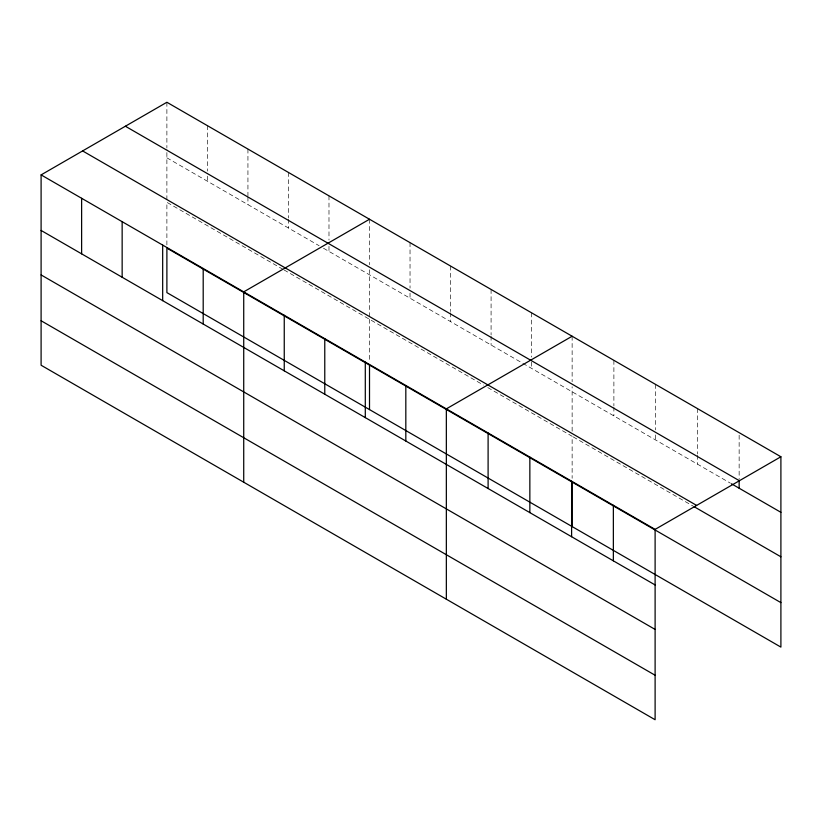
<?xml version="1.0" encoding="UTF-8"?>
<svg xmlns="http://www.w3.org/2000/svg" width="822" height="822" viewBox="0 0 822 822"><rect width="100%" height="100%" fill="white"/><g stroke="black" fill="none" stroke-linecap="round" stroke-linejoin="round"><path stroke-width="0.62" stroke-dasharray="4.11 3.08" d="M166.887 199.767L166.887 148.988M369.51 316.747L369.51 269.76M572.133 431.19L572.133 386.741M166.887 157.824L319.131 245.727M323.508 248.254L521.754 362.708M522.854 363.345L730.357 483.141M282.984 269.339L166.887 202.304L166.887 245.583M284.083 269.965L483.418 385.056M487.806 387.583L572.133 436.277L572.133 478.281M573.232 436.914L692.997 506.054M739.142 435.187L739.142 479.38M697.395 408.555L697.395 454.011M697.395 455.275L697.395 464.111M655.637 384.449L655.637 429.906M655.637 434.961L655.637 440.006M613.89 360.344L613.89 405.801M613.89 407.065L613.89 415.901M572.133 336.239L572.133 381.696M531.608 312.843L531.608 357.036M531.608 362.081L531.608 368.4M491.083 289.447L491.083 334.903M491.083 336.167L491.083 345.004M450.559 266.04L450.559 311.507M450.559 312.771L450.559 321.608M410.034 242.644L410.034 288.111M410.034 293.156L410.034 298.211M369.51 219.248L369.51 264.715M369.51 319.296L369.51 361.3M328.985 195.852L328.985 240.055M328.985 246.364L328.985 251.419M288.46 172.456L288.46 217.912M288.46 219.176L288.46 228.023M247.936 149.059L247.936 195.78M247.936 197.044L247.936 204.627M207.411 125.663L207.411 171.12M207.411 176.175L207.411 181.23M166.887 102.267L166.887 147.724"/><path stroke-width="1.23" d="M655.113 629.426L655.113 529.389L41.1 174.891L41.1 365.235L655.113 719.733L655.113 629.426L41.1 274.928M780.9 602.629L166.887 248.131L166.887 292.611L780.9 647.109L780.9 456.765L166.887 102.267L41.1 174.891M369.51 219.248L243.723 291.872L243.723 482.216M572.133 336.239L446.346 408.863L446.346 599.207M655.113 529.389L780.9 456.765M125.376 126.239L739.389 480.726M731.457 483.778L780.9 512.322M82.611 150.929L696.624 505.417M694.097 506.691L780.9 556.802M41.1 230.448L655.113 584.945M41.1 320.755L655.113 675.252M739.142 480.644L739.142 488.217M613.356 505.283L613.356 560.84M572.133 482.103L572.133 526.583M571.609 481.178L571.609 536.735M529.851 457.073L529.851 512.63M488.104 432.968L488.104 488.525M405.821 385.467L405.821 441.024M369.51 365.122L369.51 409.592M365.297 362.07L365.297 417.627M324.772 338.674L324.772 394.231M284.248 315.268L284.248 370.835M203.198 268.475L203.198 324.043M162.674 245.079L162.674 300.647M122.149 221.683L122.149 277.25M81.625 198.287L81.625 253.854"/></g></svg>
